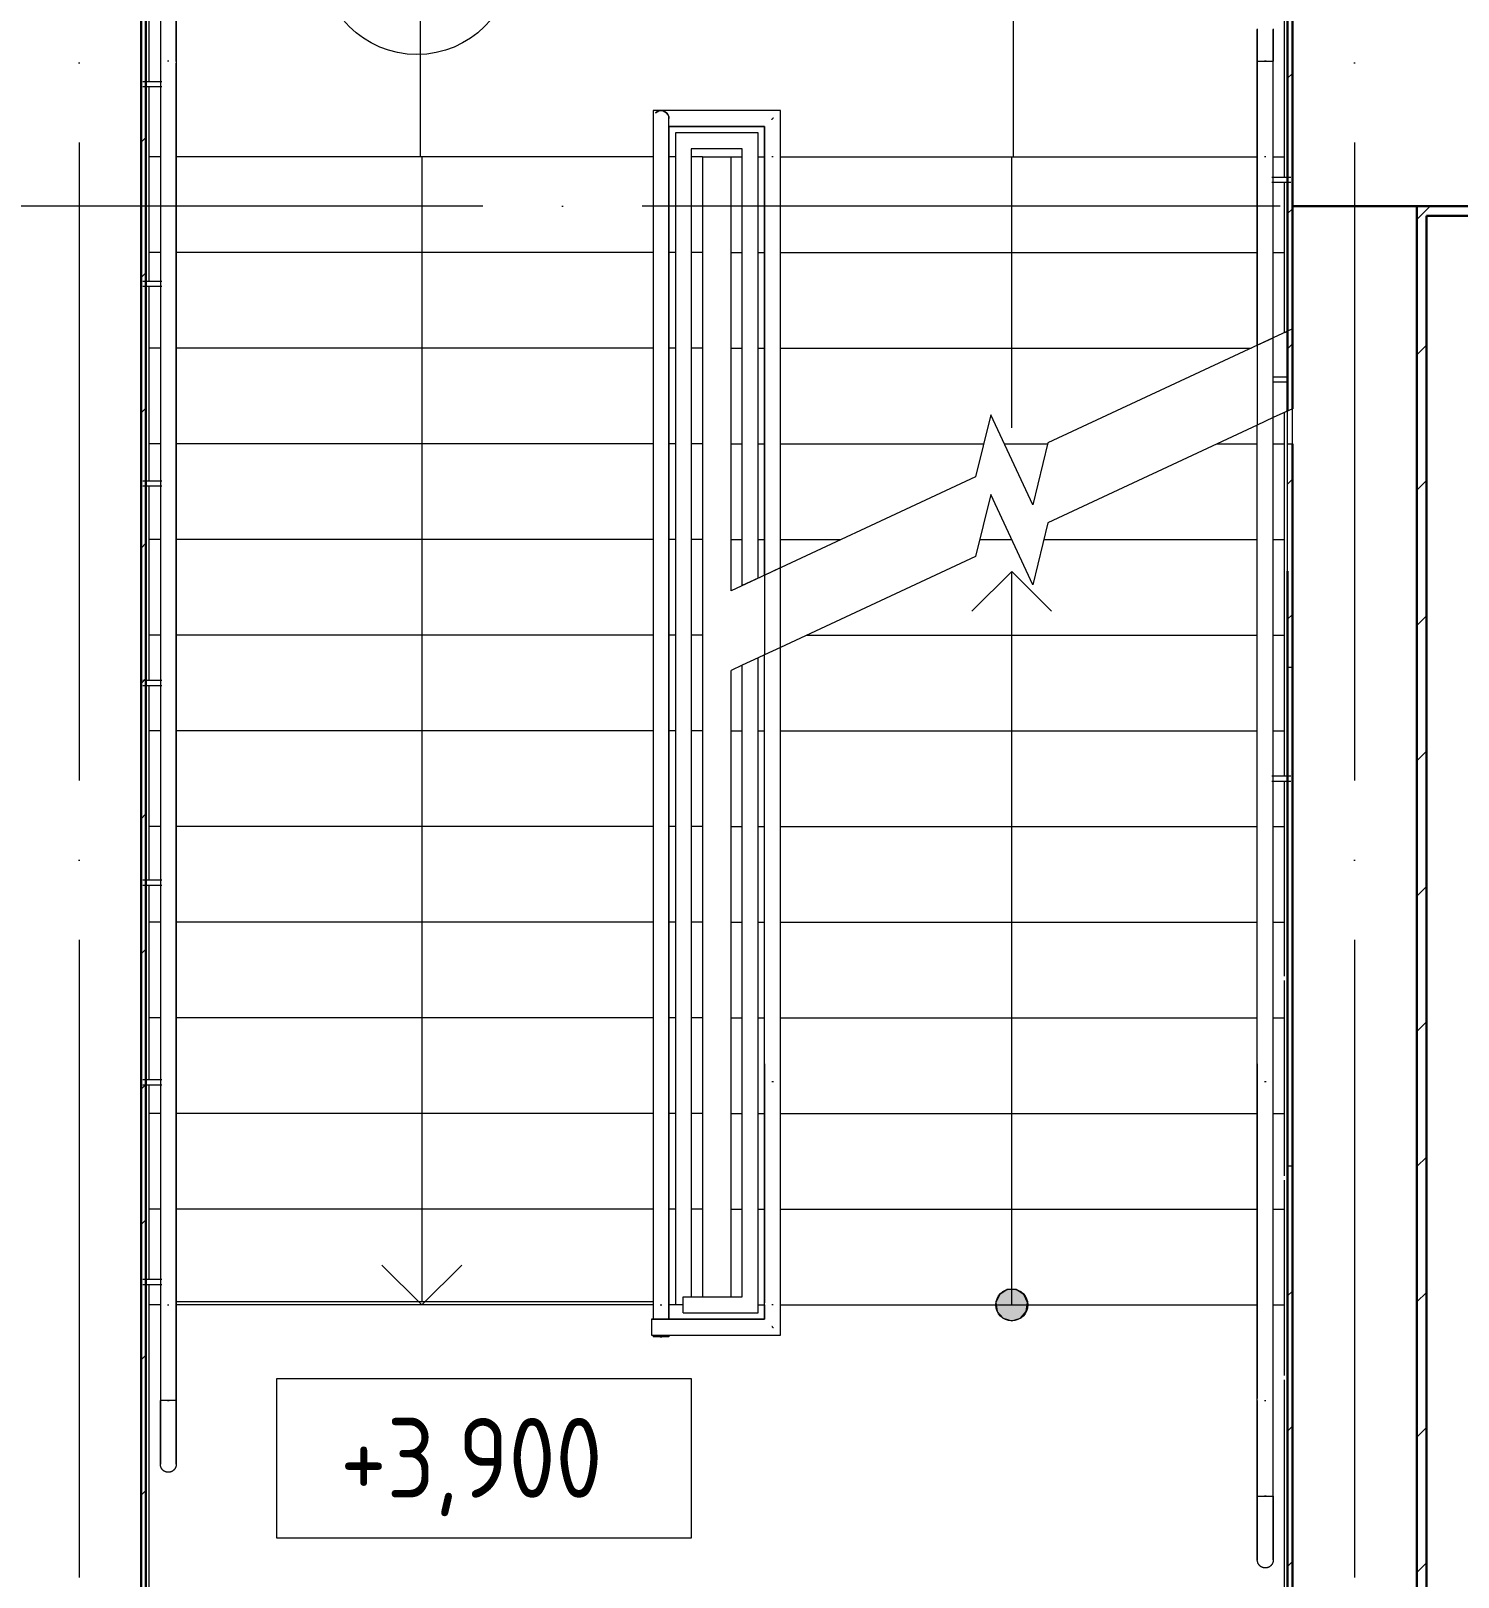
# Model space of a CAD drawing. Header units: millimetres. Extents: x -695119 to 412940, y -249585 to 622758.
# Drawn here: x 305640 to 310115, y 70813 to 75662 of the extents above; entities that cross this region are included whole.
import ezdxf

# ---------------------------------------------------------------- set-up
doc = ezdxf.new("R2010")
doc.units = ezdxf.units.MM
doc.linetypes.add('ADSK_Линия сетки', pattern=[25, 20, -2.5, 0, -2.5])
for name, color, linetype, lineweight in [('Аннотация', 252, 'Continuous', 18), ('Лестницы', 8, 'Continuous', 9), ('Марки помещений', 8, 'Continuous', 20), ('Ограждение', 8, 'Continuous', 9), ('Оси', 252, 'Continuous', 9), ('Отметки', 252, 'Continuous', 9), ('Перекрытие', 252, 'Continuous', 18), ('Стены внутренние', 252, 'Continuous', 18), ('Стены наружные', 252, 'Continuous', 18), ('Стены штриховка', 7, 'Continuous', 9), ('Стрелки вверх', 7, 'Continuous', 18)]:
    doc.layers.add(name, color=color, linetype=linetype, lineweight=lineweight)
doc.styles.add('GOST Common_2', font='', dxfattribs={"width": 0.9, "height": 250})
doc.styles.get('GOST Common_2').set_extended_font_data('GOST type B')

# ---------------------------------------------------------------- blocks, each defined once
blk = doc.blocks.new('Тип перил - D15 высота60 консоль80-16089-План 2 этажа смеж')
at = {"layer": 'Ограждение'}
for p, q in [((-7.5, 80), (-7.5, 20)), ((7.5, 20), (7.5, 80))]:
    blk.add_line(p, q, dxfattribs=at)
blk = doc.blocks.new('Тип перил - D15 высота60 консоль80-V28-План 2 этажа смеж')
at = {"layer": 'Ограждение'}
for p, q in [((-7.5, 70), (-7.5, 24.8)), ((7.5, 24.8), (7.5, 70))]:
    blk.add_line(p, q, dxfattribs=at)
blk = doc.blocks.new('план 2 этажа')
at = {"layer": 'Стрелки вверх', "true_color": 0x636466}
h = blk.add_hatch(color=251, dxfattribs=at)
edge = h.paths.add_edge_path()
edge.add_arc((308715.8, 71666.6), 50, 0, 360)
blk.add_hatch(color=251, dxfattribs=at).paths.add_polyline_path([(308715.8, 71616.6), (308742.8, 71624.6), (308761.3, 71645.9), (308765.3, 71673.8), (308753.6, 71699.4), (308729.9, 71714.6), (308701.7, 71714.6), (308678, 71699.4), (308666.3, 71673.8), (308670.3, 71645.9), (308688.8, 71624.6)])
at = {"layer": 'Аннотация', "color": 251, "lineweight": 20, "true_color": 0x636466}
for p, q in [((306410.8, 70935.2), (306410.8, 71435.2)), ((306410.8, 71435.2), (307710.8, 71435.2)), ((307710.8, 71435.2), (307710.8, 70935.2)), ((307710.8, 70935.2), (306410.8, 70935.2))]:
    blk.add_line(p, q, dxfattribs=at)
at = {"layer": 'Лестницы', "color": 251, "true_color": 0x636466}
for p, q in [((306045.8, 75266.6), (306010.8, 75266.6)), ((306045.8, 75266.6), (306010.8, 75266.6)), ((307590.8, 75266.6), (306095.8, 75266.6)), ((307590.8, 75266.6), (306095.8, 75266.6)), ((307660.8, 75266.6), (307640.8, 75266.6)), ((307660.8, 75266.6), (307640.8, 75266.6)), ((307745.8, 75266.6), (307710.8, 75266.6)), ((307745.8, 75266.6), (307710.8, 75266.6)), ((307745.8, 75266.6), (307835.8, 75266.6)), ((307745.8, 75266.6), (307745.8, 74966.6)), ((307835.8, 75266.6), (307870.8, 75266.6)), ((307835.8, 74966.6), (307835.8, 75266.6)), ((307835.8, 75266.6), (307870.8, 75266.6)), ((307920.8, 75266.6), (307940.8, 75266.6)), ((307920.8, 75266.6), (307940.8, 75266.6)), ((307990.8, 75266.6), (309485.8, 75266.6)), ((307990.8, 75266.6), (309485.8, 75266.6)), ((309535.8, 75266.6), (309570.8, 75266.6)), ((309535.8, 75266.6), (309570.8, 75266.6)), ((306045.8, 74966.6), (306010.8, 74966.6)), ((306045.8, 74966.6), (306010.8, 74966.6)), ((307590.8, 74966.6), (306095.8, 74966.6)), ((307590.8, 74966.6), (306095.8, 74966.6)), ((307660.8, 74966.6), (307640.8, 74966.6)), ((307660.8, 74966.6), (307640.8, 74966.6)), ((307745.8, 74966.6), (307710.8, 74966.6)), ((307745.8, 74966.6), (307710.8, 74966.6)), ((307745.8, 74966.6), (307745.8, 74666.6)), ((307835.8, 74666.6), (307835.8, 74966.6)), ((307835.8, 74966.6), (307870.8, 74966.6)), ((307835.8, 74966.6), (307870.8, 74966.6)), ((307920.8, 74966.6), (307940.8, 74966.6)), ((307920.8, 74966.6), (307940.8, 74966.6)), ((307990.8, 74966.6), (309485.8, 74966.6)), ((307990.8, 74966.6), (309485.8, 74966.6)), ((309535.8, 74966.6), (309570.8, 74966.6)), ((309535.8, 74966.6), (309570.8, 74966.6)), ((309595.8, 74727), (308829.1, 74369.5)), ((306045.8, 74666.6), (306010.8, 74666.6)), ((306045.8, 74666.6), (306010.8, 74666.6)), ((307590.8, 74666.6), (306095.8, 74666.6)), ((307590.8, 74666.6), (306095.8, 74666.6)), ((307660.8, 74666.6), (307640.8, 74666.6)), ((307660.8, 74666.6), (307640.8, 74666.6)), ((307745.8, 74666.6), (307710.8, 74666.6)), ((307745.8, 74666.6), (307710.8, 74666.6)), ((307745.8, 74666.6), (307745.8, 74366.6)), ((307835.8, 74366.6), (307835.8, 74666.6)), ((307835.8, 74666.6), (307870.8, 74666.6)), ((307835.8, 74666.6), (307870.8, 74666.6)), ((307920.8, 74666.6), (307940.8, 74666.6)), ((307920.8, 74666.6), (307940.8, 74666.6)), ((307990.8, 74666.6), (309466.4, 74666.6)), ((307990.8, 74666.6), (309466.4, 74666.6)), ((309595.8, 74477), (309535.8, 74449)), ((309595.8, 74366.6), (309595.8, 74477)), ((308649.8, 74458.2), (308602.5, 74263.8)), ((308781.8, 74175), (308649.8, 74458.2)), ((309485.8, 74425.7), (308829.1, 74119.5)), ((306045.8, 74366.6), (306010.8, 74366.6)), ((306045.8, 74366.6), (306010.8, 74366.6)), ((307590.8, 74366.6), (306095.8, 74366.6)), ((307590.8, 74366.6), (306095.8, 74366.6)), ((307660.8, 74366.6), (307640.8, 74366.6)), ((307660.8, 74366.6), (307640.8, 74366.6)), ((307745.8, 74366.6), (307710.8, 74366.6)), ((307745.8, 74366.6), (307710.8, 74366.6)), ((307745.8, 74366.6), (307745.8, 74066.6)), ((307835.8, 74066.6), (307835.8, 74366.6)), ((307835.8, 74366.6), (307870.8, 74366.6)), ((307835.8, 74366.6), (307870.8, 74366.6)), ((307920.8, 74366.6), (307940.8, 74366.6)), ((307920.8, 74366.6), (307940.8, 74366.6)), ((307990.8, 74366.6), (308627.5, 74366.6)), ((307990.8, 74366.6), (308627.5, 74366.6)), ((308692.5, 74366.6), (308828.4, 74366.6)), ((308692.5, 74366.6), (308828.4, 74366.6)), ((308829.1, 74369.5), (308781.8, 74175)), ((309359.2, 74366.6), (309485.8, 74366.6)), ((309359.2, 74366.6), (309485.8, 74366.6)), ((309535.8, 74366.6), (309570.8, 74366.6)), ((309535.8, 74366.6), (309570.8, 74366.6)), ((309580.8, 74366.6), (309595.8, 74366.6)), ((309580.8, 74366.6), (309595.8, 74366.6)), ((308602.5, 74263.8), (307835.8, 73906.3)), ((308649.8, 74208.2), (308602.5, 74013.8)), ((308781.8, 73925), (308649.8, 74208.2)), ((308829.1, 74119.5), (308781.8, 73925)), ((306045.8, 74066.6), (306010.8, 74066.6)), ((306045.8, 74066.6), (306010.8, 74066.6)), ((307590.8, 74066.6), (306095.8, 74066.6)), ((307590.8, 74066.6), (306095.8, 74066.6)), ((307660.8, 74066.6), (307640.8, 74066.6)), ((307660.8, 74066.6), (307640.8, 74066.6)), ((307745.8, 74066.6), (307710.8, 74066.6)), ((307745.8, 74066.6), (307710.8, 74066.6)), ((307745.8, 74066.6), (307745.8, 73766.6)), ((307835.8, 73906.3), (307835.8, 74066.6)), ((307835.8, 74066.6), (307870.8, 74066.6)), ((307835.8, 74066.6), (307870.8, 74066.6)), ((307920.8, 74066.6), (307940.8, 74066.6)), ((307920.8, 74066.6), (307940.8, 74066.6)), ((307990.8, 74066.6), (308179.7, 74066.6)), ((307990.8, 74066.6), (308179.7, 74066.6)), ((308615.4, 74066.6), (308715.8, 74066.6)), ((308615.4, 74066.6), (308715.8, 74066.6)), ((308816.3, 74066.6), (309485.8, 74066.6)), ((308816.3, 74066.6), (309485.8, 74066.6)), ((309535.8, 74066.6), (309570.8, 74066.6)), ((309535.8, 74066.6), (309570.8, 74066.6)), ((308602.5, 74013.8), (307990.8, 73728.6)), ((306045.8, 73766.6), (306010.8, 73766.6)), ((306045.8, 73766.6), (306010.8, 73766.6)), ((307590.8, 73766.6), (306095.8, 73766.6)), ((307590.8, 73766.6), (306095.8, 73766.6)), ((307660.8, 73766.6), (307640.8, 73766.6)), ((307660.8, 73766.6), (307640.8, 73766.6)), ((307745.8, 73766.6), (307710.8, 73766.6)), ((307745.8, 73766.6), (307710.8, 73766.6)), ((307745.8, 73766.6), (307745.8, 73466.6)), ((308072.5, 73766.6), (309485.8, 73766.6)), ((308072.5, 73766.6), (309485.8, 73766.6)), ((309535.8, 73766.6), (309570.8, 73766.6)), ((309535.8, 73766.6), (309570.8, 73766.6)), ((307940.8, 73705.2), (307920.8, 73695.9)), ((307870.8, 73672.6), (307835.8, 73656.3)), ((307835.8, 73466.6), (307835.8, 73656.3)), ((306045.8, 73466.6), (306010.8, 73466.6)), ((306045.8, 73466.6), (306010.8, 73466.6)), ((307590.8, 73466.6), (306095.8, 73466.6)), ((307590.8, 73466.6), (306095.8, 73466.6)), ((307660.8, 73466.6), (307640.8, 73466.6)), ((307660.8, 73466.6), (307640.8, 73466.6)), ((307745.8, 73466.6), (307710.8, 73466.6)), ((307745.8, 73466.6), (307710.8, 73466.6)), ((307745.8, 73466.6), (307745.8, 73166.6)), ((307835.8, 73166.6), (307835.8, 73466.6)), ((307835.8, 73466.6), (307870.8, 73466.6)), ((307835.8, 73466.6), (307870.8, 73466.6)), ((307920.8, 73466.6), (307940.8, 73466.6)), ((307920.8, 73466.6), (307940.8, 73466.6)), ((307990.8, 73466.6), (309485.8, 73466.6)), ((307990.8, 73466.6), (309485.8, 73466.6)), ((309535.8, 73466.6), (309570.8, 73466.6)), ((309535.8, 73466.6), (309570.8, 73466.6)), ((306045.8, 73166.6), (306010.8, 73166.6)), ((306045.8, 73166.6), (306010.8, 73166.6)), ((307590.8, 73166.6), (306095.8, 73166.6)), ((307590.8, 73166.6), (306095.8, 73166.6)), ((307660.8, 73166.6), (307640.8, 73166.6)), ((307660.8, 73166.6), (307640.8, 73166.6)), ((307745.8, 73166.6), (307710.8, 73166.6)), ((307745.8, 73166.6), (307710.8, 73166.6)), ((307745.8, 73166.6), (307745.8, 72866.6)), ((307835.8, 72866.6), (307835.8, 73166.6)), ((307835.8, 73166.6), (307870.8, 73166.6)), ((307835.8, 73166.6), (307870.8, 73166.6)), ((307920.8, 73166.6), (307940.8, 73166.6)), ((307920.8, 73166.6), (307940.8, 73166.6)), ((307990.8, 73166.6), (309485.8, 73166.6)), ((307990.8, 73166.6), (309485.8, 73166.6)), ((309535.8, 73166.6), (309570.8, 73166.6)), ((309535.8, 73166.6), (309570.8, 73166.6)), ((306045.8, 72866.6), (306010.8, 72866.6)), ((306045.8, 72866.6), (306010.8, 72866.6)), ((307590.8, 72866.6), (306095.8, 72866.6)), ((307590.8, 72866.6), (306095.8, 72866.6)), ((307660.8, 72866.6), (307640.8, 72866.6)), ((307660.8, 72866.6), (307640.8, 72866.6)), ((307745.8, 72866.6), (307710.8, 72866.6)), ((307745.8, 72866.6), (307710.8, 72866.6)), ((307745.8, 72866.6), (307745.8, 72566.6)), ((307835.8, 72566.6), (307835.8, 72866.6)), ((307835.8, 72866.6), (307870.8, 72866.6)), ((307835.8, 72866.6), (307870.8, 72866.6)), ((307920.8, 72866.6), (307940.8, 72866.6)), ((307920.8, 72866.6), (307940.8, 72866.6)), ((307990.8, 72866.6), (309485.8, 72866.6)), ((307990.8, 72866.6), (309485.8, 72866.6)), ((309535.8, 72866.6), (309570.8, 72866.6)), ((309535.8, 72866.6), (309570.8, 72866.6)), ((306045.8, 72566.6), (306010.8, 72566.6)), ((306045.8, 72566.6), (306010.8, 72566.6)), ((307590.8, 72566.6), (306095.8, 72566.6)), ((307590.8, 72566.6), (306095.8, 72566.6)), ((307660.8, 72566.6), (307640.8, 72566.6)), ((307660.8, 72566.6), (307640.8, 72566.6)), ((307745.8, 72566.6), (307710.8, 72566.6)), ((307745.8, 72566.6), (307710.8, 72566.6)), ((307745.8, 72566.6), (307745.8, 72266.6)), ((307835.8, 72266.6), (307835.8, 72566.6)), ((307835.8, 72566.6), (307870.8, 72566.6)), ((307835.8, 72566.6), (307870.8, 72566.6)), ((307920.8, 72566.6), (307940.8, 72566.6)), ((307920.8, 72566.6), (307940.8, 72566.6)), ((307990.8, 72566.6), (309485.8, 72566.6)), ((307990.8, 72566.6), (309485.8, 72566.6)), ((309535.8, 72566.6), (309570.8, 72566.6)), ((309535.8, 72566.6), (309570.8, 72566.6)), ((306045.8, 72266.6), (306010.8, 72266.6)), ((306045.8, 72266.6), (306010.8, 72266.6)), ((307590.8, 72266.6), (306095.8, 72266.6)), ((307590.8, 72266.6), (306095.8, 72266.6)), ((307660.8, 72266.6), (307640.8, 72266.6)), ((307660.8, 72266.6), (307640.8, 72266.6)), ((307745.8, 72266.6), (307710.8, 72266.6)), ((307745.8, 72266.6), (307710.8, 72266.6)), ((307745.8, 72266.6), (307745.8, 71966.6)), ((307835.8, 71966.6), (307835.8, 72266.6)), ((307835.8, 72266.6), (307870.8, 72266.6)), ((307835.8, 72266.6), (307870.8, 72266.6)), ((307920.8, 72266.6), (307940.8, 72266.6)), ((307920.8, 72266.6), (307940.8, 72266.6)), ((307990.8, 72266.6), (309485.8, 72266.6)), ((307990.8, 72266.6), (309485.8, 72266.6)), ((309535.8, 72266.6), (309570.8, 72266.6)), ((309535.8, 72266.6), (309570.8, 72266.6)), ((306045.8, 71966.6), (306010.8, 71966.6)), ((306045.8, 71966.6), (306010.8, 71966.6)), ((307590.8, 71966.6), (306095.8, 71966.6)), ((307590.8, 71966.6), (306095.8, 71966.6)), ((307660.8, 71966.6), (307640.8, 71966.6)), ((307660.8, 71966.6), (307640.8, 71966.6)), ((307745.8, 71966.6), (307710.8, 71966.6)), ((307745.8, 71966.6), (307710.8, 71966.6)), ((307745.8, 71966.6), (307745.8, 71691.6)), ((307835.8, 71691.6), (307835.8, 71966.6)), ((307835.8, 71966.6), (307870.8, 71966.6)), ((307835.8, 71966.6), (307870.8, 71966.6)), ((307920.8, 71966.6), (307940.8, 71966.6)), ((307920.8, 71966.6), (307940.8, 71966.6)), ((307990.8, 71966.6), (309485.8, 71966.6)), ((307990.8, 71966.6), (309485.8, 71966.6)), ((309535.8, 71966.6), (309570.8, 71966.6)), ((309535.8, 71966.6), (309570.8, 71966.6)), ((306045.8, 71666.6), (306010.8, 71666.6)), ((306045.8, 71666.6), (306010.8, 71666.6)), ((307590.8, 71666.6), (306095.8, 71666.6)), ((307590.8, 71666.6), (306095.8, 71666.6)), ((307660.8, 71666.6), (307640.8, 71666.6)), ((307660.8, 71666.6), (307640.8, 71666.6)), ((307920.8, 71666.6), (307940.8, 71666.6)), ((307920.8, 71666.6), (307940.8, 71666.6)), ((307990.8, 71666.6), (309485.8, 71666.6)), ((307990.8, 71666.6), (309485.8, 71666.6)), ((309535.8, 71666.6), (309570.8, 71666.6)), ((309535.8, 71666.6), (309570.8, 71666.6))]:
    blk.add_line(p, q, dxfattribs=at)
at = {"layer": 'Марки помещений', "color": 251, "true_color": 0x636466}
blk.add_circle((306850.4, 75887.6), 300, dxfattribs=at)
at = {"layer": 'Ограждение', "color": 251, "true_color": 0x636466}
for p, q in [((306010.8, 75566.6), (306010.8, 76886.6)), ((309570.8, 75266.6), (309570.8, 76886.6)), ((306045.8, 75866.6), (306045.8, 75566)), ((306045.8, 75866.6), (306045.8, 75566.6)), ((306095.8, 75566), (306095.8, 75866.6)), ((306095.8, 75866.6), (306095.8, 75566.6)), ((306010.8, 75502.2), (306010.8, 75566.6)), ((306045.8, 75566.6), (306045.8, 71666.6)), ((306045.8, 75560.7), (306045.8, 71660.7)), ((306095.8, 75566.6), (306095.8, 71666.6)), ((306095.8, 71660.7), (306095.8, 75560.7)), ((309485.8, 75566.6), (309485.8, 75272.5)), ((309485.8, 75566.6), (309535.8, 75566.6)), ((309485.8, 75266.6), (309485.8, 75566.6)), ((309513.2, 75566.6), (309508.5, 75566.6)), ((309508.5, 75566.6), (309510.8, 75566.6)), ((309510.8, 75566.6), (309513.2, 75566.6)), ((309535.8, 75272.5), (309535.8, 75566.6)), ((309535.8, 75266.6), (309535.8, 75566.6)), ((306010.8, 74876.1), (306010.8, 75487.7)), ((307590.8, 75411.6), (307590.8, 71666.6)), ((307990.8, 75411.6), (307590.8, 75411.6)), ((307990.8, 75411.6), (307615.8, 75411.6)), ((307990.8, 75272.5), (307990.8, 75411.6)), ((307990.8, 75266.6), (307990.8, 75411.6)), ((307590.8, 75386.6), (307590.8, 71660.7)), ((307640.8, 71660.7), (307640.8, 75386.6)), ((307640.8, 75361.6), (307940.8, 75361.6)), ((307640.8, 75361.6), (307640.8, 71666.6)), ((307940.8, 75361.6), (307640.8, 75361.6)), ((307940.8, 75361.6), (307940.8, 75272.5)), ((307940.8, 75266.6), (307940.8, 75361.6)), ((307660.8, 75341.6), (307660.8, 71666.6)), ((307920.8, 75341.6), (307660.8, 75341.6)), ((307920.8, 75266.6), (307920.8, 75341.6)), ((307710.8, 75291.6), (307710.8, 71691.6)), ((307870.8, 75291.6), (307710.8, 75291.6)), ((307870.8, 75266.6), (307870.8, 75291.6)), ((307870.8, 73922.6), (307870.8, 75266.6)), ((307920.8, 73945.9), (307920.8, 75266.6)), ((307940.8, 75272.5), (307940.8, 73705.2)), ((307940.8, 73955.2), (307940.8, 75266.6)), ((307990.8, 73728.6), (307990.8, 75272.5)), ((307990.8, 73978.6), (307990.8, 75266.6)), ((309485.8, 75272.5), (309485.8, 74425.7)), ((309485.8, 74675.7), (309485.8, 75266.6)), ((309535.8, 74449), (309535.8, 75272.5)), ((309535.8, 74699), (309535.8, 75266.6)), ((309570.8, 75202.2), (309570.8, 75266.6)), ((309570.8, 74715.3), (309570.8, 75187.7)), ((306010.8, 74250), (306010.8, 74861.6)), ((309580.8, 74720), (309570.8, 74715.3)), ((309485.8, 74675.7), (309535.8, 74699)), ((309535.8, 74449), (309485.8, 74425.7)), ((309535.8, 71366.6), (309535.8, 74449)), ((309580.8, 74470), (309570.8, 74465.3)), ((309570.8, 73323.9), (309570.8, 74465.3)), ((309580.8, 73966.6), (309580.8, 74470)), ((309485.8, 71366.6), (309485.8, 74425.7)), ((306010.8, 73623.9), (306010.8, 74235.5)), ((307920.8, 73945.9), (307870.8, 73922.6)), ((307920.8, 73945.9), (307870.8, 73922.6)), ((307940.8, 73955.2), (307990.8, 73978.6)), ((307990.8, 73728.6), (307940.8, 73705.2)), ((307940.8, 71666.6), (307940.8, 73705.2)), ((307990.8, 71666.6), (307990.8, 73728.6)), ((307920.8, 73695.9), (307870.8, 73672.6)), ((307920.8, 73695.9), (307870.8, 73672.6)), ((307870.8, 71691.6), (307870.8, 73672.6)), ((307920.8, 71641.6), (307920.8, 73695.9)), ((306010.8, 72997.8), (306010.8, 73609.4)), ((309570.8, 72697.8), (309570.8, 73309.4)), ((306010.8, 72371.7), (306010.8, 72983.3)), ((309570.8, 72071.7), (309570.8, 72683.3)), ((307940.8, 72422.5), (307940.8, 71672.5)), ((307990.8, 71672.5), (307990.8, 72422.5)), ((309485.8, 72422.5), (309485.8, 71372.5)), ((309535.8, 71372.5), (309535.8, 72422.5)), ((306010.8, 71745.6), (306010.8, 72357.2)), ((309570.8, 71445.6), (309570.8, 72057.2)), ((306010.8, 71666.6), (306010.8, 71731.1)), ((306010.8, 69741.6), (306010.8, 71666.6)), ((306045.8, 71666.6), (306045.8, 71366.6)), ((306095.8, 71666.6), (306095.8, 71366.6)), ((307590.8, 71666.6), (307590.8, 71621.6)), ((307640.8, 71666.6), (307640.8, 71621.6)), ((307685.8, 71666.6), (307660.8, 71666.6)), ((307685.8, 71691.6), (307870.8, 71691.6)), ((307685.8, 71641.6), (307685.8, 71691.6)), ((307940.8, 71667.2), (307940.8, 71621.6)), ((307940.8, 71621.6), (307940.8, 71666.6)), ((307990.8, 71571.6), (307990.8, 71667.2)), ((307990.8, 71571.6), (307990.8, 71666.6)), ((306045.8, 71660.7), (306045.8, 71366.6)), ((306095.8, 71366.6), (306095.8, 71660.7)), ((307685.8, 71621.6), (307585.8, 71621.6)), ((307585.8, 71621.6), (307585.8, 71596.6)), ((307585.8, 71621.6), (307940.8, 71621.6)), ((307590.8, 71660.7), (307590.8, 71621.6)), ((307640.8, 71621.6), (307640.8, 71660.7)), ((307685.8, 71641.6), (307920.8, 71641.6)), ((307940.8, 71621.6), (307685.8, 71621.6)), ((307585.8, 71599), (307585.8, 71594.3)), ((307585.8, 71596.6), (307585.8, 71571.6)), ((307585.8, 71571.6), (307685.8, 71571.6)), ((307585.8, 71571.6), (307990.8, 71571.6)), ((307590.8, 71571.6), (307590.8, 71566.6)), ((307590.8, 71571.6), (307590.8, 71566.6)), ((307640.8, 71566.6), (307590.8, 71566.6)), ((307613.5, 71566.6), (307618.2, 71566.6)), ((307640.8, 71566.6), (307640.8, 71571.6)), ((307640.8, 71571.6), (307640.8, 71566.6)), ((307685.8, 71571.6), (307990.8, 71571.6)), ((309570.8, 71366.6), (309570.8, 71431.1)), ((306095.8, 71366.6), (306045.8, 71366.6)), ((306068.5, 71366.6), (306073.2, 71366.6)), ((306070.8, 71366.6), (306068.5, 71366.6)), ((306073.2, 71366.6), (306070.8, 71366.6)), ((309485.8, 71367.2), (309485.8, 71066.6)), ((309485.8, 71066.6), (309485.8, 71366.6)), ((309535.8, 71066.6), (309535.8, 71367.2)), ((309535.8, 71066.6), (309535.8, 71366.6)), ((309570.8, 69741.6), (309570.8, 71366.6)), ((309485.8, 71066.6), (309510.8, 71066.6)), ((309508.5, 71066.6), (309513.2, 71066.6)), ((309510.8, 71066.6), (309508.5, 71066.6)), ((309513.2, 71066.6), (309510.8, 71066.6)), ((309510.8, 71066.6), (309535.8, 71066.6))]:
    blk.add_line(p, q, dxfattribs=at)
at = {"layer": 'Ограждение', "color": 251, "true_color": 0x636466, "flags": 128}
for points in [[(309485.8, 75566.6), (309485.8, 75574.6), (309485.8, 75582.6), (309485.8, 75590.6), (309485.8, 75598.5), (309485.8, 75606.4), (309485.8, 75614.2), (309485.8, 75621.9), (309485.8, 75629.5), (309485.8, 75637.1), (309485.8, 75644.5), (309485.8, 75651.8), (309485.8, 75659), (309485.8, 75666)], [(309485.8, 75667.9), (309485.8, 75660.9), (309485.8, 75653.8), (309485.8, 75646.5), (309485.8, 75639.1), (309485.8, 75631.6), (309485.8, 75624), (309485.8, 75616.3), (309485.8, 75608.5), (309485.8, 75600.6), (309485.8, 75592.7), (309485.8, 75584.8), (309485.8, 75576.8), (309485.8, 75568.8), (309485.8, 75566.6)], [(309535.8, 75566.6), (309535.8, 75574.6), (309535.8, 75582.6), (309535.8, 75590.6), (309535.8, 75598.5), (309535.8, 75606.4), (309535.8, 75614.2), (309535.8, 75621.9), (309535.8, 75629.5), (309535.8, 75637.1), (309535.8, 75644.5), (309535.8, 75651.8), (309535.8, 75659), (309535.8, 75666)], [(309535.8, 75667.9), (309535.8, 75660.9), (309535.8, 75653.8), (309535.8, 75646.5), (309535.8, 75639.1), (309535.8, 75631.6), (309535.8, 75624), (309535.8, 75616.3), (309535.8, 75608.5), (309535.8, 75600.6), (309535.8, 75592.7), (309535.8, 75584.8), (309535.8, 75576.8), (309535.8, 75568.8), (309535.8, 75566.6)], [(307615.8, 75411.6), (307609.3, 75410.8), (307603.3, 75408.3), (307598.1, 75404.3)], [(307598.1, 75404.3), (307603.3, 75408.3), (307609.3, 75410.8), (307615.8, 75411.6), (307622.3, 75410.8), (307628.3, 75408.3), (307633.5, 75404.3), (307637.5, 75399.1), (307640, 75393.1), (307640.8, 75386.6)], [(307640.8, 75386.6), (307640, 75393.1), (307637.5, 75399.1), (307633.5, 75404.3), (307628.3, 75408.3), (307622.3, 75410.8), (307615.8, 75411.6)], [(307963, 72367), (307965.8, 72366.6), (307968.6, 72367)], [(309508, 72367), (309510.8, 72366.6), (309513.6, 72367)], [(306045.8, 71366.6), (306045.8, 71358.6), (306045.8, 71350.7), (306045.8, 71342.7), (306045.8, 71334.8), (306045.8, 71326.9), (306045.8, 71319.1), (306045.8, 71311.4), (306045.8, 71303.7), (306045.8, 71296.2), (306045.8, 71288.8), (306045.8, 71281.4), (306045.8, 71274.3), (306045.8, 71267.3), (306045.8, 71260.4), (306045.8, 71253.7), (306045.8, 71247.2), (306045.8, 71240.9), (306045.8, 71234.8), (306045.8, 71228.9), (306045.8, 71223.2), (306045.8, 71217.7), (306045.8, 71212.5), (306045.8, 71207.5), (306045.8, 71202.8), (306045.8, 71198.3), (306045.8, 71194.2), (306045.8, 71190.2), (306045.8, 71186.6), (306045.8, 71183.3), (306045.8, 71180.2), (306045.8, 71177.5), (306045.8, 71175), (306045.8, 71172.9), (306045.8, 71171.1), (306045.8, 71169.5), (306045.8, 71168.3), (306045.8, 71167.5), (306045.8, 71166.9), (306045.8, 71166.6), (306045.8, 71166.6)], [(306045.8, 71166.6), (306045.8, 71166.8), (306045.8, 71167.3), (306045.8, 71168.1), (306045.8, 71169.2), (306045.8, 71170.6), (306045.8, 71172.4), (306045.8, 71174.4), (306045.8, 71176.8), (306045.8, 71179.5), (306045.8, 71182.4), (306045.8, 71185.7), (306045.8, 71189.2), (306045.8, 71193.1), (306045.8, 71197.2), (306045.8, 71201.6), (306045.8, 71206.2), (306045.8, 71211.1), (306045.8, 71216.3), (306045.8, 71221.7), (306045.8, 71227.3), (306045.8, 71233.1), (306045.8, 71239.2), (306045.8, 71245.5), (306045.8, 71251.9), (306045.8, 71258.6), (306045.8, 71265.4), (306045.8, 71272.4), (306045.8, 71279.5), (306045.8, 71286.8), (306045.8, 71294.2), (306045.8, 71301.7), (306045.8, 71309.3), (306045.8, 71317), (306045.8, 71324.8), (306045.8, 71332.6), (306045.8, 71340.6), (306045.8, 71348.5), (306045.8, 71356.5), (306045.8, 71364.5), (306045.8, 71366.6)], [(306095.8, 71366.6), (306095.8, 71358.6), (306095.8, 71350.7), (306095.8, 71342.7), (306095.8, 71334.8), (306095.8, 71326.9), (306095.8, 71319.1), (306095.8, 71311.4), (306095.8, 71303.7), (306095.8, 71296.2), (306095.8, 71288.8), (306095.8, 71281.4), (306095.8, 71274.3), (306095.8, 71267.3), (306095.8, 71260.4), (306095.8, 71253.7), (306095.8, 71247.2), (306095.8, 71240.9), (306095.8, 71234.8), (306095.8, 71228.9), (306095.8, 71223.2), (306095.8, 71217.7), (306095.8, 71212.5), (306095.8, 71207.5), (306095.8, 71202.8), (306095.8, 71198.3), (306095.8, 71194.2), (306095.8, 71190.2), (306095.8, 71186.6), (306095.8, 71183.3), (306095.8, 71180.2), (306095.8, 71177.5), (306095.8, 71175), (306095.8, 71172.9), (306095.8, 71171.1), (306095.8, 71169.5), (306095.8, 71168.3), (306095.8, 71167.5), (306095.8, 71166.9), (306095.8, 71166.6), (306095.8, 71166.6)], [(306095.8, 71166.6), (306095.8, 71166.8), (306095.8, 71167.3), (306095.8, 71168.1), (306095.8, 71169.2), (306095.8, 71170.6), (306095.8, 71172.4), (306095.8, 71174.4), (306095.8, 71176.8), (306095.8, 71179.5), (306095.8, 71182.4), (306095.8, 71185.7), (306095.8, 71189.2), (306095.8, 71193.1), (306095.8, 71197.2), (306095.8, 71201.6), (306095.8, 71206.2), (306095.8, 71211.1), (306095.8, 71216.3), (306095.8, 71221.7), (306095.8, 71227.3), (306095.8, 71233.1), (306095.8, 71239.2), (306095.8, 71245.5), (306095.8, 71251.9), (306095.8, 71258.6), (306095.8, 71265.4), (306095.8, 71272.4), (306095.8, 71279.5), (306095.8, 71286.8), (306095.8, 71294.2), (306095.8, 71301.7), (306095.8, 71309.3), (306095.8, 71317), (306095.8, 71324.8), (306095.8, 71332.6), (306095.8, 71340.6), (306095.8, 71348.5), (306095.8, 71356.5), (306095.8, 71364.5), (306095.8, 71366.6)], [(306070.8, 71141.6), (306069.8, 71141.7), (306068.8, 71141.7), (306067.8, 71141.8), (306066.8, 71142), (306065.8, 71142.1), (306064.9, 71142.4), (306063.9, 71142.6), (306062.9, 71142.9), (306062, 71143.2), (306061.1, 71143.6), (306060.2, 71144), (306059.3, 71144.5), (306058.4, 71144.9), (306057.5, 71145.5), (306056.7, 71146), (306055.9, 71146.6), (306055.1, 71147.2), (306054.3, 71147.8), (306053.6, 71148.5), (306052.9, 71149.2), (306052.2, 71149.9), (306051.5, 71150.7), (306050.9, 71151.5), (306050.3, 71152.3), (306049.8, 71153.1), (306049.3, 71154), (306048.8, 71154.9), (306048.3, 71155.7), (306047.9, 71156.7), (306047.5, 71157.6), (306047.2, 71158.5), (306046.9, 71159.5), (306046.6, 71160.4), (306046.4, 71161.4), (306046.2, 71162.4), (306046, 71163.4), (306045.9, 71164.4), (306045.8, 71165.4), (306045.8, 71166.4), (306045.8, 71166.6)], [(306095.8, 71166.6), (306095.8, 71165.6), (306095.7, 71164.6), (306095.6, 71163.6), (306095.5, 71162.7), (306095.3, 71161.7), (306095.1, 71160.7), (306094.8, 71159.7), (306094.5, 71158.8), (306094.2, 71157.8), (306093.8, 71156.9), (306093.4, 71156), (306093, 71155.1), (306092.5, 71154.2), (306092, 71153.4), (306091.4, 71152.5), (306090.9, 71151.7), (306090.3, 71150.9), (306089.6, 71150.2), (306088.9, 71149.4), (306088.2, 71148.7), (306087.5, 71148), (306086.7, 71147.4), (306086, 71146.7), (306085.2, 71146.2), (306084.3, 71145.6), (306083.5, 71145.1), (306082.6, 71144.6), (306081.7, 71144.1), (306080.8, 71143.7), (306079.9, 71143.3), (306078.9, 71143), (306078, 71142.7), (306077, 71142.4), (306076, 71142.2), (306075.1, 71142), (306074.1, 71141.8), (306073.1, 71141.7), (306072.1, 71141.7), (306071.1, 71141.6), (306070.8, 71141.6)], [(309485.8, 71066.6), (309485.8, 71058.6), (309485.8, 71050.7), (309485.8, 71042.7), (309485.8, 71034.8), (309485.8, 71026.9), (309485.8, 71019.1), (309485.8, 71011.4), (309485.8, 71003.7), (309485.8, 70996.2), (309485.8, 70988.8), (309485.8, 70981.4), (309485.8, 70974.3), (309485.8, 70967.3), (309485.8, 70960.4), (309485.8, 70953.7), (309485.8, 70947.2), (309485.8, 70940.9), (309485.8, 70934.8), (309485.8, 70928.9), (309485.8, 70923.2), (309485.8, 70917.7), (309485.8, 70912.5), (309485.8, 70907.5), (309485.8, 70902.8), (309485.8, 70898.3), (309485.8, 70894.2), (309485.8, 70890.2), (309485.8, 70886.6), (309485.8, 70883.3), (309485.8, 70880.2), (309485.8, 70877.5), (309485.8, 70875), (309485.8, 70872.9), (309485.8, 70871.1), (309485.8, 70869.5), (309485.8, 70868.3), (309485.8, 70867.5), (309485.8, 70866.9), (309485.8, 70866.6), (309485.8, 70866.6)], [(309485.8, 70866.6), (309485.8, 70866.8), (309485.8, 70867.3), (309485.8, 70868.1), (309485.8, 70869.2), (309485.8, 70870.6), (309485.8, 70872.4), (309485.8, 70874.4), (309485.8, 70876.8), (309485.8, 70879.5), (309485.8, 70882.4), (309485.8, 70885.7), (309485.8, 70889.2), (309485.8, 70893.1), (309485.8, 70897.2), (309485.8, 70901.6), (309485.8, 70906.2), (309485.8, 70911.1), (309485.8, 70916.3), (309485.8, 70921.7), (309485.8, 70927.3), (309485.8, 70933.1), (309485.8, 70939.2), (309485.8, 70945.5), (309485.8, 70951.9), (309485.8, 70958.6), (309485.8, 70965.4), (309485.8, 70972.4), (309485.8, 70979.5), (309485.8, 70986.8), (309485.8, 70994.2), (309485.8, 71001.7), (309485.8, 71009.3), (309485.8, 71017), (309485.8, 71024.8), (309485.8, 71032.6), (309485.8, 71040.6), (309485.8, 71048.5), (309485.8, 71056.5), (309485.8, 71064.5), (309485.8, 71066.6)], [(309535.8, 71066.6), (309535.8, 71058.6), (309535.8, 71050.7), (309535.8, 71042.7), (309535.8, 71034.8), (309535.8, 71026.9), (309535.8, 71019.1), (309535.8, 71011.4), (309535.8, 71003.7), (309535.8, 70996.2), (309535.8, 70988.8), (309535.8, 70981.4), (309535.8, 70974.3), (309535.8, 70967.3), (309535.8, 70960.4), (309535.8, 70953.7), (309535.8, 70947.2), (309535.8, 70940.9), (309535.8, 70934.8), (309535.8, 70928.9), (309535.8, 70923.2), (309535.8, 70917.7), (309535.8, 70912.5), (309535.8, 70907.5), (309535.8, 70902.8), (309535.8, 70898.3), (309535.8, 70894.2), (309535.8, 70890.2), (309535.8, 70886.6), (309535.8, 70883.3), (309535.8, 70880.2), (309535.8, 70877.5), (309535.8, 70875), (309535.8, 70872.9), (309535.8, 70871.1), (309535.8, 70869.5), (309535.8, 70868.3), (309535.8, 70867.5), (309535.8, 70866.9), (309535.8, 70866.6), (309535.8, 70866.6)], [(309535.8, 70866.6), (309535.8, 70866.8), (309535.8, 70867.3), (309535.8, 70868.1), (309535.8, 70869.2), (309535.8, 70870.6), (309535.8, 70872.4), (309535.8, 70874.4), (309535.8, 70876.8), (309535.8, 70879.5), (309535.8, 70882.4), (309535.8, 70885.7), (309535.8, 70889.2), (309535.8, 70893.1), (309535.8, 70897.2), (309535.8, 70901.6), (309535.8, 70906.2), (309535.8, 70911.1), (309535.8, 70916.3), (309535.8, 70921.7), (309535.8, 70927.3), (309535.8, 70933.1), (309535.8, 70939.2), (309535.8, 70945.5), (309535.8, 70951.9), (309535.8, 70958.6), (309535.8, 70965.4), (309535.8, 70972.4), (309535.8, 70979.5), (309535.8, 70986.8), (309535.8, 70994.2), (309535.8, 71001.7), (309535.8, 71009.3), (309535.8, 71017), (309535.8, 71024.8), (309535.8, 71032.6), (309535.8, 71040.6), (309535.8, 71048.5), (309535.8, 71056.5), (309535.8, 71064.5), (309535.8, 71066.6)], [(309510.8, 70841.6), (309509.8, 70841.7), (309508.8, 70841.7), (309507.8, 70841.8), (309506.8, 70842), (309505.8, 70842.1), (309504.9, 70842.4), (309503.9, 70842.6), (309502.9, 70842.9), (309502, 70843.2), (309501.1, 70843.6), (309500.2, 70844), (309499.3, 70844.5), (309498.4, 70844.9), (309497.5, 70845.5), (309496.7, 70846), (309495.9, 70846.6), (309495.1, 70847.2), (309494.3, 70847.8), (309493.6, 70848.5), (309492.9, 70849.2), (309492.2, 70849.9), (309491.5, 70850.7), (309490.9, 70851.5), (309490.3, 70852.3), (309489.8, 70853.1), (309489.3, 70854), (309488.8, 70854.9), (309488.3, 70855.7), (309487.9, 70856.7), (309487.5, 70857.6), (309487.2, 70858.5), (309486.9, 70859.5), (309486.6, 70860.4), (309486.4, 70861.4), (309486.2, 70862.4), (309486, 70863.4), (309485.9, 70864.4), (309485.8, 70865.4), (309485.8, 70866.4), (309485.8, 70866.6)], [(309535.8, 70866.6), (309535.8, 70865.6), (309535.7, 70864.6), (309535.6, 70863.6), (309535.5, 70862.7), (309535.3, 70861.7), (309535.1, 70860.7), (309534.8, 70859.7), (309534.5, 70858.8), (309534.2, 70857.8), (309533.8, 70856.9), (309533.4, 70856), (309533, 70855.1), (309532.5, 70854.2), (309532, 70853.4), (309531.4, 70852.5), (309530.9, 70851.7), (309530.3, 70850.9), (309529.6, 70850.2), (309528.9, 70849.4), (309528.2, 70848.7), (309527.5, 70848), (309526.7, 70847.4), (309526, 70846.7), (309525.2, 70846.2), (309524.3, 70845.6), (309523.5, 70845.1), (309522.6, 70844.6), (309521.7, 70844.1), (309520.8, 70843.7), (309519.9, 70843.3), (309518.9, 70843), (309518, 70842.7), (309517, 70842.4), (309516, 70842.2), (309515.1, 70842), (309514.1, 70841.8), (309513.1, 70841.7), (309512.1, 70841.7), (309511.1, 70841.6), (309510.8, 70841.6)]]:
    blk.add_lwpolyline(points, dxfattribs=at)
at = {"layer": 'Ограждение', "color": 251, "true_color": 0x636466}
for points in [[(306072.9, 75566.6), (306072.2, 75566.6), (306070.8, 75566.6), (306069.4, 75566.6), (306068.7, 75566.6)], [(307967.9, 75266.7), (307967.2, 75266.6), (307965.8, 75266.6), (307964.4, 75266.6), (307963.7, 75266.7)], [(309512.9, 75266.7), (309512.2, 75266.6), (309510.8, 75266.6), (309509.4, 75266.6), (309508.7, 75266.7)], [(306068.7, 71666.6), (306069.4, 71666.6), (306070.8, 71666.6), (306072.2, 71666.6), (306072.9, 71666.6)], [(307613.7, 71666.6), (307614.4, 71666.6), (307615.8, 71666.6), (307617.2, 71666.6), (307617.9, 71666.6)], [(307967.9, 71666.7), (307967.2, 71666.6), (307965.8, 71666.6), (307964.4, 71666.6), (307963.7, 71666.7)], [(309508.7, 71366.7), (309509.4, 71366.6), (309510.8, 71366.6), (309512.2, 71366.6), (309512.9, 71366.7)]]:
    blk.add_open_spline(points, degree=3, dxfattribs=at)
for points, knots in [([(307963.5, 75384.3), (307963.7, 75384.5), (307964.5, 75385.3), (307965.8, 75386.6), (307967.1, 75388), (307967.9, 75388.7), (307968.2, 75389)], [-0.5298173, -0.5298173, -0.5298173, -0.5298173, -0.52083333, -0.5, -0.47916667, -0.4701827, -0.4701827, -0.4701827, -0.4701827]), ([(307968.1, 71594.3), (307967.9, 71594.5), (307967.1, 71595.3), (307965.8, 71596.6), (307964.5, 71598), (307963.7, 71598.7), (307963.5, 71599)], [0.47018267, 0.47018267, 0.47018267, 0.47018267, 0.47916667, 0.5, 0.52083333, 0.52981733, 0.52981733, 0.52981733, 0.52981733])]:
    blk.add_open_spline(points, degree=3, knots=knots, dxfattribs=at)
at = {"layer": 'Оси', "color": 251, "linetype": 'ADSK_Линия сетки', "ltscale": 100, "true_color": 0x636466}
for p, q in [((305790.8, 77811.6), (305790.8, 46685.5)), ((309790.8, 77811.6), (309790.8, 46685.5)), ((332058.1, 75111.6), (255080.8, 75111.6))]:
    blk.add_line(p, q, dxfattribs=at)
at = {"layer": 'Перекрытие', "color": 251, "ltscale": 100, "true_color": 0x636466}
for p, q in [((307745.8, 75266.6), (307870.8, 75266.6)), ((307920.8, 75266.6), (307940.8, 75266.6)), ((307990.8, 75266.6), (309485.8, 75266.6)), ((309535.8, 75266.6), (309570.8, 75266.6)), ((306045.8, 71666.6), (306010.8, 71666.6)), ((307590.8, 71676.6), (306095.8, 71676.6)), ((307590.8, 71666.6), (306095.8, 71666.6)), ((307660.8, 71666.6), (307640.8, 71666.6))]:
    blk.add_line(p, q, dxfattribs=at)
at = {"layer": 'Стены внутренние', "color": 251, "lineweight": 30, "true_color": 0x636466}
for p, q in [((309595.8, 75111.6), (309595.8, 76911.6)), ((309985.8, 75111.6), (309595.8, 75111.6)), ((309595.8, 75111.6), (309595.8, 74477)), ((309985.8, 75111.6), (309595.8, 75111.6)), ((309595.8, 74366.6), (309595.8, 69716.6))]:
    blk.add_line(p, q, dxfattribs=at)
at = {"layer": 'Стены наружные', "color": 251, "lineweight": 30, "true_color": 0x636466}
for p, q in [((305985.8, 69596.6), (305985.8, 76911.6)), ((309595.8, 74477), (309595.8, 76911.6)), ((306000.8, 69731.6), (306000.8, 76896.6)), ((309580.8, 74470), (309580.8, 76896.6)), ((310145.8, 75111.6), (309985.8, 75111.6)), ((309985.8, 75111.6), (309985.8, 69106.6)), ((310015.8, 75081.6), (310261.2, 75081.6)), ((310015.8, 69136.6), (310015.8, 75081.6)), ((309595.8, 69716.6), (309595.8, 74366.6)), ((309580.8, 73967.2), (309580.8, 69731.6))]:
    blk.add_line(p, q, dxfattribs=at)
at = {"layer": 'Стены наружные', "color": 251, "linetype": 'Continuous', "lineweight": 9, "true_color": 0x636466}
for p, q in [((309580.8, 75513.5), (309595.8, 75528.5)), ((305985.8, 75312.6), (306000.8, 75327.6)), ((309997.5, 75081.6), (310027.5, 75111.6)), ((309580.8, 75089.2), (309595.8, 75104.2)), ((309985.8, 75070), (309997.5, 75081.6)), ((305985.8, 74888.4), (306000.8, 74903.4)), ((309580.8, 74665), (309595.8, 74680)), ((309985.8, 74645.7), (310015.8, 74675.7)), ((305985.8, 74464.1), (306000.8, 74479.1)), ((309580.8, 74240.7), (309595.8, 74255.7)), ((309985.8, 74221.5), (310015.8, 74251.5)), ((305985.8, 74039.8), (306000.8, 74054.8)), ((309580.8, 73816.5), (309595.8, 73831.5)), ((309985.8, 73797.2), (310015.8, 73827.2)), ((305985.8, 73615.6), (306000.8, 73630.6)), ((309985.8, 73372.9), (310015.8, 73402.9)), ((305985.8, 73191.3), (306000.8, 73206.3)), ((309985.8, 72948.7), (310015.8, 72978.7)), ((305985.8, 72767), (306000.8, 72782)), ((309985.8, 72524.4), (310015.8, 72554.4)), ((305985.8, 72342.8), (306000.8, 72357.8)), ((309985.8, 72100.1), (310015.8, 72130.1)), ((305985.8, 71918.5), (306000.8, 71933.5)), ((309580.8, 71695.1), (309595.8, 71710.1)), ((309985.8, 71675.9), (310015.8, 71705.9)), ((305985.8, 71494.2), (306000.8, 71509.2)), ((309580.8, 71270.9), (309595.8, 71285.9)), ((309985.8, 71251.6), (310015.8, 71281.6)), ((305985.8, 71070), (306000.8, 71085)), ((309580.8, 70846.6), (309595.8, 70861.6)), ((309985.8, 70827.3), (310015.8, 70857.3))]:
    blk.add_line(p, q, dxfattribs=at)
at = {"layer": 'Стены штриховка', "color": 251, "true_color": 0x636466}
for p, q in [((309580.8, 73666.6), (309595.8, 73666.6)), ((309595.8, 72101.4), (309580.8, 72101.4))]:
    blk.add_line(p, q, dxfattribs=at)
at = {"layer": 'Стрелки вверх', "color": 251, "true_color": 0x636466}
for p, q in [((306860.8, 76116.6), (306860.8, 75266.6)), ((308720.8, 75266.6), (308720.8, 76116.6)), ((306865.8, 75266.6), (306865.8, 74966.6)), ((308715.8, 74966.6), (308715.8, 75266.6)), ((306865.8, 74966.6), (306865.8, 74666.6)), ((308715.8, 74666.6), (308715.8, 74966.6)), ((306865.8, 74666.6), (306865.8, 74366.6)), ((308715.8, 74416.6), (308715.8, 74666.6)), ((306865.8, 74366.6), (306865.8, 74066.6)), ((306865.8, 74066.6), (306865.8, 73766.6)), ((308715.8, 73966.6), (308590.8, 73841.6)), ((308715.8, 73766.6), (308715.8, 73966.6)), ((308715.8, 73966.6), (308840.8, 73841.6)), ((306865.8, 73766.6), (306865.8, 73466.6)), ((308715.8, 73466.6), (308715.8, 73766.6)), ((306865.8, 73466.6), (306865.8, 73166.6)), ((308715.8, 73166.6), (308715.8, 73466.6)), ((306865.8, 73166.6), (306865.8, 72866.6)), ((308715.8, 72866.6), (308715.8, 73166.6)), ((306865.8, 72866.6), (306865.8, 72566.6)), ((308715.8, 72566.6), (308715.8, 72866.6)), ((306865.8, 72566.6), (306865.8, 72266.6)), ((308715.8, 72266.6), (308715.8, 72566.6)), ((306865.8, 72266.6), (306865.8, 71966.6)), ((308715.8, 71966.6), (308715.8, 72266.6)), ((306865.8, 71966.6), (306865.8, 71676.6)), ((308715.8, 71666.6), (308715.8, 71966.6)), ((306865.8, 71666.6), (306740.8, 71791.6)), ((306865.8, 71666.6), (306990.8, 71791.6)), ((308701.7, 71714.6), (308678, 71699.4)), ((308729.9, 71714.6), (308701.7, 71714.6)), ((308753.6, 71699.4), (308729.9, 71714.6)), ((308678, 71699.4), (308666.3, 71673.8)), ((308666.3, 71673.8), (308670.3, 71645.9)), ((308765.3, 71673.8), (308753.6, 71699.4)), ((308761.3, 71645.9), (308765.3, 71673.8)), ((308670.3, 71645.9), (308688.8, 71624.6)), ((308688.8, 71624.6), (308715.8, 71616.6)), ((308715.8, 71616.6), (308742.8, 71624.6)), ((308742.8, 71624.6), (308761.3, 71645.9))]:
    blk.add_line(p, q, dxfattribs=at)
blk.add_circle((308715.8, 71666.6), 50, dxfattribs=at)
at = {"color": 251, "true_color": 0x636466}
for name, p, rotation in [('Тип перил - D15 высота60 консоль80-16089-План 2 этажа смеж', (306070.8, 75494.9), 90), ('Тип перил - D15 высота60 консоль80-16089-План 2 этажа смеж', (309510.8, 75194.9), 269.9999999999998), ('Тип перил - D15 высота60 консоль80-16089-План 2 этажа смеж', (306070.8, 74868.8), 90), ('Тип перил - D15 высота60 консоль80-V28-План 2 этажа смеж', (309510.8, 74568.8), 269.9999999999998), ('Тип перил - D15 высота60 консоль80-16089-План 2 этажа смеж', (306070.8, 74242.7), 90), ('Тип перил - D15 высота60 консоль80-16089-План 2 этажа смеж', (306070.8, 73616.6), 90), ('Тип перил - D15 высота60 консоль80-16089-План 2 этажа смеж', (309510.8, 73316.6), 269.9999999999998), ('Тип перил - D15 высота60 консоль80-16089-План 2 этажа смеж', (306070.8, 72990.5), 90), ('Тип перил - D15 высота60 консоль80-16089-План 2 этажа смеж', (306070.8, 72364.4), 90), ('Тип перил - D15 высота60 консоль80-16089-План 2 этажа смеж', (306070.8, 71738.3), 90)]:
    blk.add_blockref(name, p, dxfattribs=dict(at, rotation=rotation))
at = {"layer": 'Отметки', "color": 251, "true_color": 0x636466, "style": 'GOST Common_2', "width": 0.9}
blk.add_text('+3,900', height=250, dxfattribs=at).set_placement((306609.7, 71062))

msp = doc.modelspace()

# ---------------------------------------------------------------- block references
msp.add_blockref('план 2 этажа', (0, 0))

doc.saveas('drawing.dxf')
